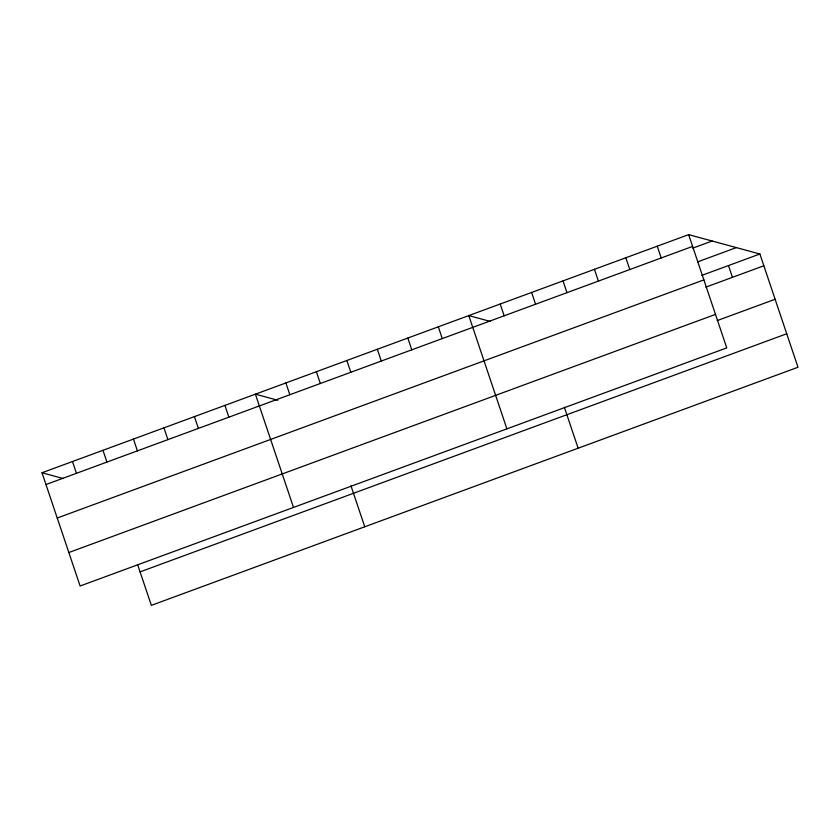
<?xml version="1.0" encoding="UTF-8"?>
<svg xmlns="http://www.w3.org/2000/svg" width="840" height="840" viewBox="0 0 840 840"><rect width="100%" height="100%" fill="white"/><g stroke="black" fill="none" stroke-linecap="round" stroke-linejoin="round"><path stroke-width="1.26" d="M688.643 234.633L726.758 347.886L80.115 586.005L42 472.752L688.643 234.633L759.885 253.995L798 367.248L151.358 605.367L137.592 564.49M45.959 484.533L692.611 246.404M692.832 248.136L712.152 241.017M697.725 261.839L736.375 247.601M701.904 275.342L759.885 253.995M57.236 518.018L703.878 279.899M705.863 287.123L763.854 265.766M68.849 552.521L715.491 314.391M717.129 320.607L775.121 299.26M140.081 571.883L786.734 333.753M490.056 321.373L468.783 315.588L506.898 428.841M277.788 400.26L255.392 394.17L293.506 507.423M42 472.752L63.273 478.538M728.48 265.555L732.438 277.337M657.237 246.194L661.206 257.975M625.832 257.764L629.79 269.535M594.426 269.325L598.385 281.106M563.01 280.896L566.979 292.667M531.605 292.457L535.563 304.238M564.385 407.327L578.141 448.203M500.199 304.028L504.157 315.808M438.302 326.812L442.27 338.594M407.82 338.048L411.779 349.818M377.328 349.272L381.297 361.043M346.846 360.497L350.816 372.278M316.365 371.721L320.324 383.502M350.994 485.909L364.749 526.785M285.883 382.945L289.842 394.727M224.91 405.394L228.869 417.175M194.428 416.63L198.387 428.4M163.936 427.854L167.905 439.625M133.455 439.079L137.413 450.86M102.974 450.303L106.932 462.084M72.482 461.528L76.451 473.308"/></g></svg>
